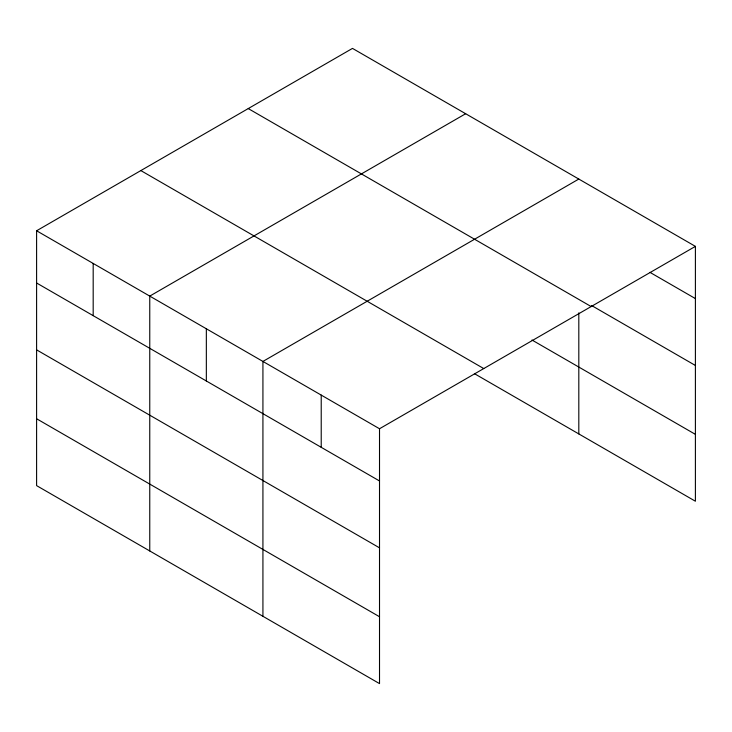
<?xml version="1.0" encoding="UTF-8"?>
<svg xmlns="http://www.w3.org/2000/svg" width="732" height="732" viewBox="0 0 732 732"><rect width="100%" height="100%" fill="white"/><g stroke="black" fill="none" stroke-linecap="round" stroke-linejoin="round"><path stroke-width="1.1" d="M36.6 230.772L379.515 428.751L379.515 683.606L36.6 485.627L36.6 230.772L352.485 48.394L695.4 246.373L695.4 501.228L474.428 373.659M465.653 113.725L149.758 296.103L149.758 550.958M578.811 179.056L262.925 361.434L262.925 616.298M379.515 428.751L695.4 246.373M649.952 272.35L695.4 298.592M591.657 305.564L695.4 365.469M248.249 108.574L591.154 306.552M531.981 340.014L695.4 434.36M140.846 170.583L483.751 368.562M36.6 282.991L379.515 480.97M36.6 349.859L379.515 547.838M36.6 418.759L379.515 616.737M578.811 312.839L578.811 433.92M321.22 395.088L321.22 447.316M206.342 328.769L206.342 380.988M93.184 263.438L93.184 315.657"/></g></svg>
